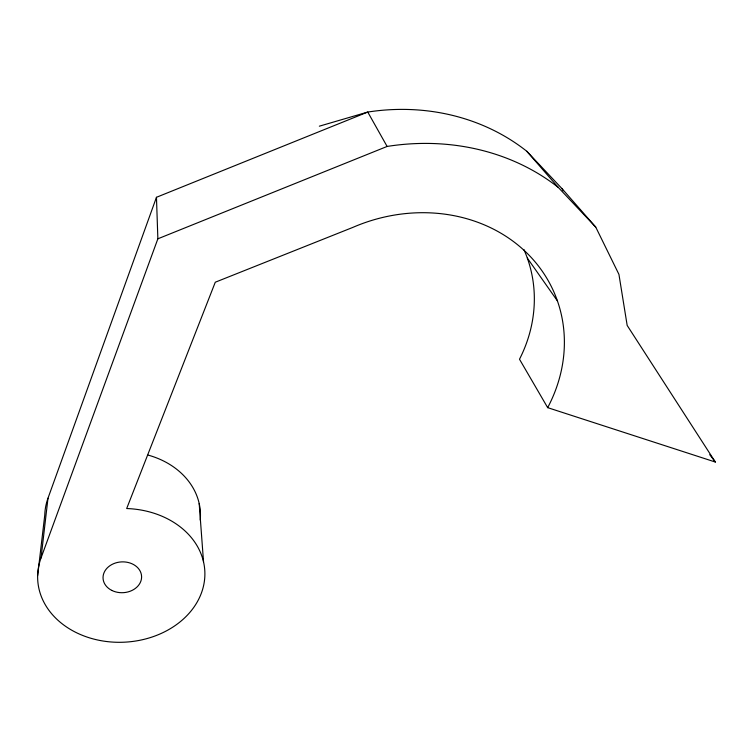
<?xml version="1.0" encoding="UTF-8"?>
<svg xmlns="http://www.w3.org/2000/svg" width="753" height="753" viewBox="0 0 753 753"><rect width="100%" height="100%" fill="white"/><g stroke="black" fill="none" stroke-linecap="round" stroke-linejoin="round"><path stroke-width="1.13" d="M547.676 407.646A158.252 139.465 -22.8 0 0 524.135 250.41A158.252 139.465 -22.8 0 0 352.762 227.434L215.283 282.215L126.683 508.539A83.668 66.866 -2.9 0 1 204.082 583.161A83.668 66.866 -2.9 0 1 103.603 641.104A83.668 66.866 -2.9 0 1 41.048 557.926L47.985 498.222L156.464 197.295L367.756 112.056A208.939 188.739 -23.2 0 1 526.789 151.268L562.124 188.768L595.764 227.142L618.938 274.393L627.174 325.437L715.35 462.041L547.676 407.646L519.495 359.237A146.844 132.415 -23.1 0 0 523.881 249.507M37.65 575.565L44.775 515.033A77.87 63.967 -1.6 0 1 47.985 498.222M41.048 557.926L157.866 238.805L156.464 197.295M157.866 238.805L387.108 146.449A225.232 198.914 -22.9 0 1 558.312 187.45L595.764 227.142M319.347 126.184L367.756 112.056L387.108 146.449M526.789 151.268L558.312 187.45M709.75 454.69L715.35 462.041M527.316 258.081L557.408 300.88M562.124 188.768L563.15 190.838M199.197 503.559L203.536 561.954M148.049 455.085A77.87 63.967 -1.6 0 1 200.232 520.059M111.736 590.38A19.296 15.418 -2.9 0 0 141.573 577.815A19.296 15.418 -2.9 0 0 113.637 563.677A19.296 15.418 -2.9 0 0 111.736 590.38"/></g></svg>
